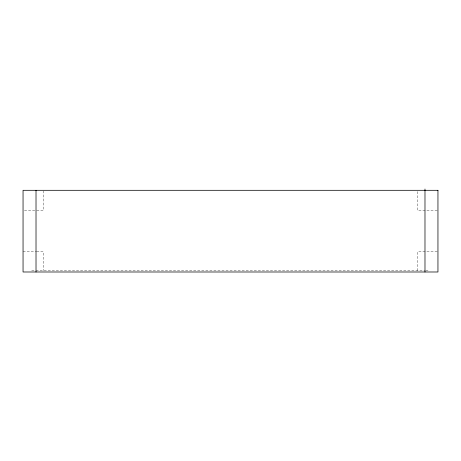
<?xml version="1.0" encoding="UTF-8"?>
<svg xmlns="http://www.w3.org/2000/svg" width="461" height="461" viewBox="0 0 461 461"><rect width="100%" height="100%" fill="white"/><g stroke="black" fill="none" stroke-linecap="round" stroke-linejoin="round"><path stroke-width="0.35" stroke-dasharray="2.31 1.73" d="M24.416 210.619L36.356 210.619M36.684 210.619L43.363 210.619L43.363 191.01M437.247 210.619L417.637 210.619L417.637 191.01M23.05 251.677L36.356 251.677M36.684 251.677L43.363 251.677L43.363 270.59M437.247 251.677L417.637 251.677L417.637 270.59M31.694 270.693L35.295 270.693M36.016 270.693L424.984 270.693M425.705 270.693L429.306 270.693"/><path stroke-width="0.69" d="M424.984 189.01L424.984 271.99M36.016 190.307L36.016 271.99M437.95 190.307L23.05 190.307L23.05 271.99L437.95 271.99L437.95 190.307"/></g></svg>
